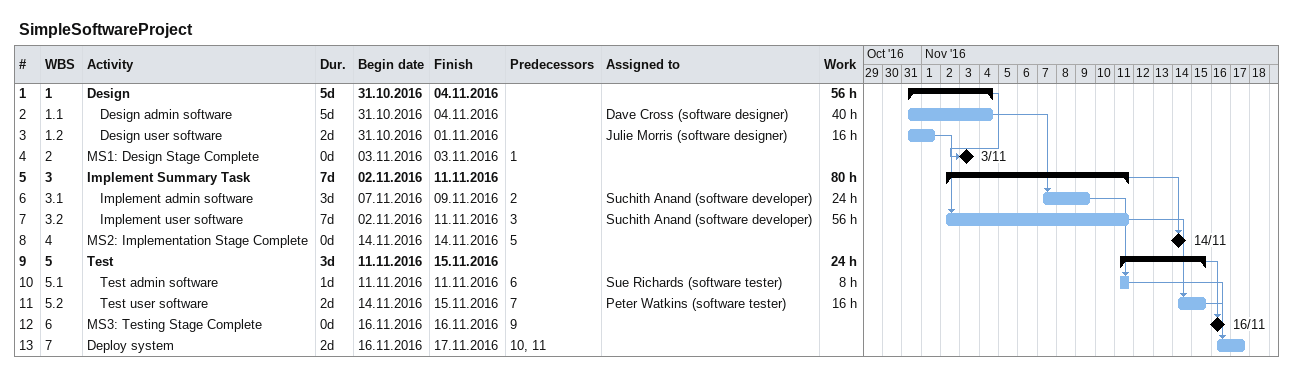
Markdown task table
SimpleSoftwareProject

| ID | WBS | Task | Duration | Start | Finish | Predecessors | Resources | Work (h) |
|---|---|---|---|---|---|---|---|---|
| 1 | 1 | **Design** | 5d | 2016-10-31 | 2016-11-04 |  |  | 56 |
| 2 | 1.1 | Design admin software | 5d | 2016-10-31 | 2016-11-04 |  | Dave Cross (software designer) | 40 |
| 3 | 1.2 | Design user software | 2d | 2016-10-31 | 2016-11-01 |  | Julie Morris (software designer) | 16 |
| 4 | 2 | MS1: Design Stage Complete | 0d | 2016-11-03 | 2016-11-03 | 1 |  |  |
| 5 | 3 | **Implement Summary Task** | 7d | 2016-11-02 | 2016-11-11 |  |  | 80 |
| 6 | 3.1 | Implement admin software | 3d | 2016-11-07 | 2016-11-09 | 2 | Suchith Anand (software developer) | 24 |
| 7 | 3.2 | Implement user software | 7d | 2016-11-02 | 2016-11-11 | 3 | Suchith Anand (software developer) | 56 |
| 8 | 4 | MS2: Implementation Stage Complete | 0d | 2016-11-14 | 2016-11-14 | 5 |  |  |
| 9 | 5 | **Test** | 3d | 2016-11-11 | 2016-11-15 |  |  | 24 |
| 10 | 5.1 | Test admin software | 1d | 2016-11-11 | 2016-11-11 | 6 | Sue Richards (software tester) | 8 |
| 11 | 5.2 | Test user software | 2d | 2016-11-14 | 2016-11-15 | 7 | Peter Watkins (software tester) | 16 |
| 12 | 6 | MS3: Testing Stage Complete | 0d | 2016-11-16 | 2016-11-16 | 9 |  |  |
| 13 | 7 | Deploy system | 2d | 2016-11-16 | 2016-11-17 | 10, 11 |  |  |
